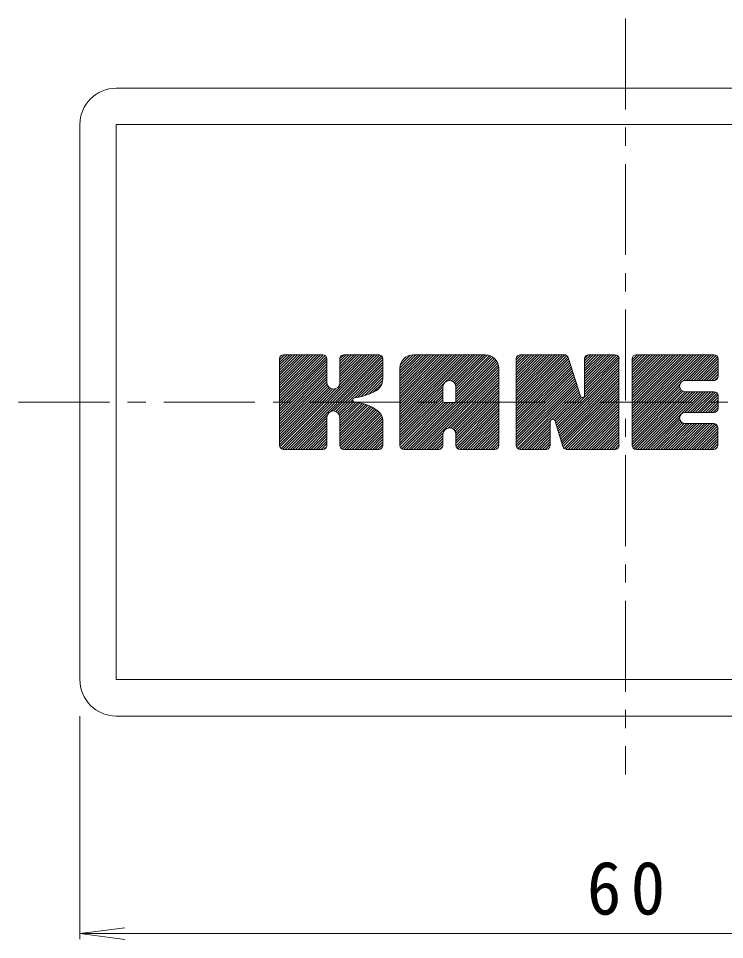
# Model space of a CAD drawing. Units: millimetres on the paper. Extents: x -47 to 65, y -394 to 78.
# Drawn here: x -44 to -5.2, y 27.8 to 78.4 of the extents above; entities that cross this region are included whole.
import ezdxf

# ---------------------------------------------------------------- set-up
doc = ezdxf.new("R2010")
doc.units = ezdxf.units.MM
doc.linetypes.add('CHAIN1', pattern=[8, 5, -1, 1, -1])
for name, color, linetype, lineweight in [('0-0_通り芯', 6, 'Continuous', 9), ('0-2_仕上', 3, 'Continuous', 9), ('0-4_その他', 7, 'Continuous', 9)]:
    doc.layers.add(name, color=color, linetype=linetype, lineweight=lineweight)
doc.styles.add('ＭＳ ゴシック', font='')
doc.styles.get('ＭＳ ゴシック').set_extended_font_data('MS Gothic')

msp = doc.modelspace()

# ---------------------------------------------------------------- linework, layer by layer
at = {"layer": '0-0_通り芯', "linetype": 'CHAIN1'}
for p, q in [((-10.662, 78.442), (-10.662, 36.895)), ((-44.037, 57.358), (22.562, 57.358))]:
    msp.add_line(p, q, dxfattribs=at)
at = {"layer": '0-0_通り芯'}
for p, q in [((-38.662, 74.608), (-10.662, 74.608)), ((17.338, 74.608), (-10.662, 74.608)), ((-40.662, 72.608), (-40.662, 57.358)), ((-38.662, 72.608), (-10.662, 72.608)), ((-38.662, 72.608), (-38.662, 57.358)), ((17.338, 72.608), (-10.662, 72.608)), ((-40.662, 42.108), (-40.662, 57.358)), ((-38.662, 42.108), (-38.662, 57.358)), ((-38.662, 42.108), (-10.662, 42.108)), ((17.338, 42.108), (-10.662, 42.108)), ((-38.662, 40.108), (-10.662, 40.108)), ((17.338, 40.108), (-10.662, 40.108))]:
    msp.add_line(p, q, dxfattribs=at)
for centre, start, end in [((-38.662, 72.608), 90, 180), ((-38.662, 42.108), 180, 270)]:
    msp.add_arc(centre, 2, start, end, dxfattribs=at)
at = {"layer": '0-2_仕上'}
for p, q in [((-29.682, 57.7), (-27.425, 59.958)), ((-29.682, 57.842), (-27.566, 59.958)), ((-29.682, 57.983), (-27.708, 59.958)), ((-29.682, 58.124), (-27.849, 59.958)), ((-29.682, 58.266), (-27.991, 59.958)), ((-29.682, 58.407), (-28.132, 59.958)), ((-29.682, 58.549), (-28.273, 59.958)), ((-29.682, 58.69), (-28.415, 59.958)), ((-29.682, 58.831), (-28.556, 59.958)), ((-29.682, 58.973), (-28.698, 59.958)), ((-29.682, 59.114), (-28.839, 59.958)), ((-29.682, 59.256), (-28.981, 59.958)), ((-29.682, 59.397), (-29.122, 59.958)), ((-29.682, 59.539), (-29.263, 59.958)), ((-29.682, 59.68), (-29.405, 59.958)), ((-29.682, 57.559), (-27.284, 59.957)), ((-29.682, 57.417), (-27.178, 59.922)), ((-29.682, 57.276), (-27.108, 59.85)), ((-29.682, 57.134), (-27.076, 59.741)), ((-29.663, 54.891), (-24.596, 59.958)), ((-29.644, 59.86), (-29.584, 59.919)), ((-29.602, 54.811), (-24.455, 59.958)), ((-29.507, 54.764), (-24.314, 59.958)), ((-29.371, 54.759), (-24.178, 59.951)), ((-29.229, 54.759), (-24.085, 59.903)), ((-29.088, 54.759), (-24.026, 59.821)), ((-26.381, 58.315), (-24.738, 59.958)), ((-26.363, 58.474), (-24.879, 59.958)), ((-26.363, 58.615), (-25.021, 59.958)), ((-26.363, 58.757), (-25.162, 59.958)), ((-26.363, 58.898), (-25.304, 59.958)), ((-26.363, 59.039), (-25.445, 59.958)), ((-26.363, 59.181), (-25.586, 59.958)), ((-26.363, 59.322), (-25.728, 59.958)), ((-26.363, 59.464), (-25.869, 59.958)), ((-26.363, 59.605), (-26.011, 59.958)), ((-26.363, 59.747), (-26.152, 59.957)), ((-23.065, 55.973), (-19.081, 59.958)), ((-23.065, 56.115), (-19.222, 59.958)), ((-23.065, 56.256), (-19.364, 59.958)), ((-23.065, 56.398), (-19.505, 59.958)), ((-23.065, 56.539), (-19.647, 59.958)), ((-23.065, 56.68), (-19.788, 59.958)), ((-23.065, 56.822), (-19.93, 59.958)), ((-23.065, 56.963), (-20.071, 59.958)), ((-23.065, 57.105), (-20.212, 59.958)), ((-23.065, 57.246), (-20.354, 59.958)), ((-23.065, 57.388), (-20.495, 59.958)), ((-23.065, 57.529), (-20.637, 59.958)), ((-23.065, 57.67), (-20.778, 59.958)), ((-23.065, 57.812), (-20.92, 59.958)), ((-23.065, 57.953), (-21.061, 59.958)), ((-23.065, 58.095), (-21.202, 59.958)), ((-23.065, 58.236), (-21.344, 59.958)), ((-23.065, 58.378), (-21.485, 59.958)), ((-23.065, 58.519), (-21.627, 59.958)), ((-23.065, 58.66), (-21.768, 59.958)), ((-23.065, 58.802), (-21.909, 59.958)), ((-23.065, 58.943), (-22.051, 59.958)), ((-23.065, 59.085), (-22.192, 59.958)), ((-23.065, 59.226), (-22.334, 59.958)), ((-23.045, 59.388), (-22.496, 59.937)), ((-22.926, 59.649), (-22.756, 59.818)), ((-20.354, 58.543), (-18.94, 59.958)), ((-20.231, 58.525), (-18.798, 59.958)), ((-20.137, 58.477), (-18.657, 59.958)), ((-20.064, 58.409), (-18.515, 59.958)), ((-20.011, 58.32), (-18.374, 59.958)), ((-19.984, 58.206), (-18.243, 59.947)), ((-19.984, 58.065), (-18.13, 59.919)), ((-19.984, 57.924), (-18.031, 59.877)), ((-19.984, 57.782), (-17.942, 59.824)), ((-19.984, 57.641), (-17.864, 59.761)), ((-16.67, 57.419), (-14.131, 59.958)), ((-16.67, 57.56), (-14.273, 59.958)), ((-16.67, 57.701), (-14.414, 59.958)), ((-16.67, 57.843), (-14.556, 59.958)), ((-16.67, 57.984), (-14.697, 59.958)), ((-16.67, 58.126), (-14.838, 59.958)), ((-16.67, 58.267), (-14.98, 59.958)), ((-16.67, 58.409), (-15.121, 59.958)), ((-16.67, 58.55), (-15.263, 59.958)), ((-16.67, 58.691), (-15.404, 59.958)), ((-16.67, 58.833), (-15.546, 59.958)), ((-16.67, 58.974), (-15.687, 59.958)), ((-16.67, 59.116), (-15.828, 59.958)), ((-16.67, 59.257), (-15.97, 59.958)), ((-16.67, 59.399), (-16.111, 59.958)), ((-16.67, 59.54), (-16.253, 59.958)), ((-16.67, 59.681), (-16.394, 59.958)), ((-16.67, 57.277), (-13.993, 59.954)), ((-16.67, 57.136), (-13.896, 59.91)), ((-16.67, 56.994), (-13.832, 59.832)), ((-16.629, 59.864), (-16.577, 59.916)), ((-12.914, 58.347), (-11.303, 59.958)), ((-12.914, 58.488), (-11.444, 59.958)), ((-12.914, 58.629), (-11.586, 59.958)), ((-12.914, 58.771), (-11.727, 59.958)), ((-12.914, 58.912), (-11.869, 59.958)), ((-12.914, 59.054), (-12.01, 59.958)), ((-12.914, 59.195), (-12.151, 59.958)), ((-12.914, 59.336), (-12.293, 59.958)), ((-12.914, 59.478), (-12.434, 59.958)), ((-12.914, 59.619), (-12.576, 59.958)), ((-12.914, 58.205), (-11.173, 59.946)), ((-12.914, 58.064), (-11.087, 59.891)), ((-12.914, 57.922), (-11.033, 59.803)), ((-12.912, 59.762), (-12.719, 59.956)), ((-10.302, 55.868), (-6.212, 59.958)), ((-10.302, 56.009), (-6.353, 59.958)), ((-10.302, 56.15), (-6.495, 59.958)), ((-10.302, 56.292), (-6.636, 59.958)), ((-10.302, 56.433), (-6.777, 59.958)), ((-10.302, 56.575), (-6.919, 59.958)), ((-10.302, 56.716), (-7.06, 59.958)), ((-10.302, 56.858), (-7.202, 59.958)), ((-10.302, 56.999), (-7.343, 59.958)), ((-10.302, 57.14), (-7.484, 59.958)), ((-10.302, 57.282), (-7.626, 59.958)), ((-10.302, 57.423), (-7.767, 59.958)), ((-10.302, 57.565), (-7.909, 59.958)), ((-10.302, 57.706), (-8.05, 59.958)), ((-10.302, 57.847), (-8.192, 59.958)), ((-10.302, 57.989), (-8.333, 59.958)), ((-10.302, 58.13), (-8.474, 59.958)), ((-10.302, 58.272), (-8.616, 59.958)), ((-10.302, 58.413), (-8.757, 59.958)), ((-10.302, 58.555), (-8.899, 59.958)), ((-10.302, 58.696), (-9.04, 59.958)), ((-10.302, 58.837), (-9.182, 59.958)), ((-10.302, 58.979), (-9.323, 59.958)), ((-10.302, 59.12), (-9.464, 59.958)), ((-10.302, 59.262), (-9.606, 59.958)), ((-10.302, 59.403), (-9.747, 59.958)), ((-10.302, 59.545), (-9.889, 59.958)), ((-10.302, 59.686), (-10.03, 59.958)), ((-7.499, 58.529), (-6.07, 59.958)), ((-7.334, 58.552), (-5.929, 59.958)), ((-7.193, 58.552), (-5.788, 59.957)), ((-7.052, 58.552), (-5.68, 59.924)), ((-6.91, 58.552), (-5.609, 59.853)), ((-6.769, 58.552), (-5.575, 59.746)), ((-29.682, 56.993), (-27.076, 59.6)), ((-29.682, 56.852), (-27.076, 59.458)), ((-29.682, 56.71), (-27.076, 59.317)), ((-26.862, 56.843), (-24.008, 59.698)), ((-26.694, 56.871), (-24.008, 59.556)), ((-26.581, 56.842), (-24.008, 59.415)), ((-26.494, 56.787), (-24.008, 59.273)), ((-22.582, 54.759), (-17.736, 59.605)), ((-22.441, 54.759), (-17.688, 59.513)), ((-22.3, 54.759), (-17.651, 59.408)), ((-22.158, 54.759), (-17.629, 59.288)), ((-19.984, 57.5), (-17.795, 59.688)), ((-16.67, 56.853), (-13.796, 59.727)), ((-16.67, 56.712), (-13.762, 59.62)), ((-16.67, 56.57), (-13.728, 59.513)), ((-16.67, 56.429), (-13.693, 59.406)), ((-16.67, 56.287), (-13.659, 59.298)), ((-14.461, 56.093), (-11.023, 59.531)), ((-14.428, 55.984), (-11.023, 59.389)), ((-14.396, 55.875), (-11.023, 59.248)), ((-12.914, 57.781), (-11.023, 59.672)), ((-6.627, 58.552), (-5.575, 59.605)), ((-6.486, 58.552), (-5.575, 59.463)), ((-6.344, 58.552), (-5.575, 59.322)), ((-29.682, 56.569), (-27.076, 59.176)), ((-29.682, 56.427), (-27.076, 59.034)), ((-29.682, 56.286), (-27.076, 58.893)), ((-29.682, 56.144), (-27.076, 58.751)), ((-25.546, 57.594), (-24.008, 59.132)), ((-25.378, 57.621), (-24.008, 58.99)), ((-25.198, 57.659), (-24.008, 58.849)), ((-22.017, 54.759), (-17.625, 59.151)), ((-21.875, 54.759), (-17.625, 59.009)), ((-21.734, 54.759), (-17.625, 58.868)), ((-20.422, 55.929), (-17.625, 58.726)), ((-16.67, 56.146), (-13.625, 59.191)), ((-16.67, 56.004), (-13.591, 59.084)), ((-16.67, 55.863), (-13.556, 58.977)), ((-16.67, 55.722), (-13.522, 58.87)), ((-16.67, 55.58), (-13.488, 58.763)), ((-14.364, 55.765), (-11.023, 59.107)), ((-14.331, 55.656), (-11.023, 58.965)), ((-14.299, 55.547), (-11.023, 58.824)), ((-6.203, 58.552), (-5.575, 59.18)), ((-6.062, 58.552), (-5.575, 59.039)), ((-5.92, 58.552), (-5.575, 58.897)), ((-5.778, 58.553), (-5.576, 58.755)), ((-29.682, 56.003), (-27.076, 58.61)), ((-29.682, 55.862), (-27.076, 58.469)), ((-29.682, 55.72), (-27.065, 58.338)), ((-29.682, 55.579), (-27.023, 58.238)), ((-25.002, 57.714), (-24.008, 58.708)), ((-24.783, 57.792), (-24.011, 58.563)), ((-24.527, 57.906), (-24.049, 58.383)), ((-20.279, 55.931), (-17.625, 58.585)), ((-20.174, 55.895), (-17.625, 58.444)), ((-20.093, 55.835), (-17.625, 58.302)), ((-16.67, 55.439), (-13.453, 58.656)), ((-16.67, 55.297), (-13.419, 58.549)), ((-16.67, 55.156), (-13.385, 58.441)), ((-16.67, 55.014), (-13.35, 58.334)), ((-16.651, 54.892), (-13.316, 58.227)), ((-14.267, 55.438), (-11.023, 58.682)), ((-14.234, 55.329), (-11.023, 58.541)), ((-14.202, 55.22), (-11.023, 58.399)), ((-14.17, 55.111), (-11.023, 58.258)), ((-10.302, 55.726), (-7.668, 58.359)), ((-29.682, 55.437), (-26.959, 58.161)), ((-29.682, 55.296), (-26.874, 58.104)), ((-29.682, 55.013), (-26.609, 58.086)), ((-29.682, 55.155), (-26.765, 58.072)), ((-23.065, 55.832), (-20.707, 58.19)), ((-23.065, 55.691), (-20.707, 58.049)), ((-23.065, 55.549), (-20.707, 57.907)), ((-23.065, 55.408), (-20.707, 57.766)), ((-20.031, 55.755), (-17.625, 58.161)), ((-19.992, 55.653), (-17.625, 58.019)), ((-19.984, 55.52), (-17.625, 57.878)), ((-19.984, 55.378), (-17.625, 57.736)), ((-16.591, 54.811), (-13.282, 58.12)), ((-16.496, 54.764), (-13.248, 58.013)), ((-14.716, 56.403), (-13.213, 57.906)), ((-14.586, 56.392), (-13.179, 57.799)), ((-14.138, 55.002), (-11.023, 58.117)), ((-14.104, 54.894), (-11.023, 57.975)), ((-14.044, 54.812), (-11.023, 57.834)), ((-10.302, 55.585), (-7.689, 58.198)), ((-10.302, 55.443), (-7.654, 58.091)), ((-10.302, 55.302), (-7.592, 58.012)), ((-10.302, 55.16), (-7.506, 57.956)), ((-10.302, 55.019), (-7.391, 57.929)), ((-10.284, 54.895), (-7.25, 57.929)), ((-10.225, 54.813), (-7.109, 57.929)), ((-10.131, 54.765), (-6.967, 57.929)), ((-9.996, 54.759), (-6.826, 57.929)), ((-9.855, 54.759), (-6.684, 57.929)), ((-9.713, 54.759), (-6.543, 57.929)), ((-9.572, 54.759), (-6.402, 57.929)), ((-7.402, 56.787), (-6.26, 57.929)), ((-7.261, 56.787), (-6.119, 57.929)), ((-7.119, 56.787), (-5.977, 57.929)), ((-6.978, 56.787), (-5.836, 57.929)), ((-6.836, 56.787), (-5.712, 57.912)), ((-6.695, 56.787), (-5.63, 57.853)), ((-6.553, 56.787), (-5.581, 57.76)), ((-26.428, 56.712), (-25.661, 57.479)), ((-26.384, 56.615), (-25.621, 57.378)), ((-26.371, 56.486), (-25.514, 57.343)), ((-26.371, 56.345), (-25.385, 57.33)), ((-26.371, 56.203), (-25.263, 57.311)), ((-26.371, 56.062), (-25.146, 57.287)), ((-26.371, 55.921), (-25.034, 57.257)), ((-26.371, 55.779), (-24.927, 57.223)), ((-23.065, 55.266), (-20.707, 57.625)), ((-23.065, 55.125), (-20.707, 57.483)), ((-23.065, 54.983), (-20.686, 57.362)), ((-23.036, 54.871), (-20.568, 57.34)), ((-22.968, 54.798), (-20.426, 57.34)), ((-22.864, 54.76), (-20.285, 57.34)), ((-22.724, 54.759), (-20.143, 57.34)), ((-19.984, 55.237), (-17.625, 57.595)), ((-19.984, 55.095), (-17.625, 57.454)), ((-19.982, 54.956), (-17.625, 57.312)), ((-14.525, 56.311), (-13.145, 57.692)), ((-14.493, 56.202), (-13.08, 57.615)), ((-13.95, 54.765), (-11.023, 57.692)), ((-13.814, 54.759), (-11.023, 57.551)), ((-13.673, 54.759), (-11.023, 57.409)), ((-13.531, 54.759), (-11.023, 57.268)), ((-6.412, 56.787), (-5.575, 57.625)), ((-6.271, 56.787), (-5.575, 57.483)), ((-6.129, 56.787), (-5.575, 57.342)), ((-26.371, 55.638), (-24.824, 57.185)), ((-26.371, 55.496), (-24.724, 57.143)), ((-26.371, 55.355), (-24.629, 57.097)), ((-26.371, 55.214), (-24.537, 57.047)), ((-26.371, 55.072), (-24.448, 56.995)), ((-26.366, 54.936), (-24.363, 56.938)), ((-26.32, 54.84), (-24.281, 56.879)), ((-26.24, 54.779), (-24.208, 56.811)), ((-26.118, 54.759), (-24.144, 56.733)), ((-19.943, 54.853), (-17.625, 57.171)), ((-19.868, 54.787), (-17.625, 57.029)), ((-19.754, 54.759), (-17.625, 56.888)), ((-19.613, 54.759), (-17.625, 56.746)), ((-13.39, 54.759), (-11.023, 57.127)), ((-13.249, 54.759), (-11.023, 56.985)), ((-13.107, 54.759), (-11.023, 56.844)), ((-12.966, 54.759), (-11.023, 56.702)), ((-5.988, 56.787), (-5.575, 57.2)), ((-5.846, 56.787), (-5.575, 57.059)), ((-28.946, 54.759), (-27.047, 56.659)), ((-28.805, 54.759), (-27.076, 56.489)), ((-28.664, 54.759), (-27.076, 56.347)), ((-28.522, 54.759), (-27.076, 56.206)), ((-25.977, 54.759), (-24.09, 56.646)), ((-25.835, 54.759), (-24.047, 56.548)), ((-25.694, 54.759), (-24.017, 56.436)), ((-25.552, 54.759), (-24.004, 56.307)), ((-19.471, 54.759), (-17.625, 56.605)), ((-19.33, 54.759), (-17.625, 56.464)), ((-19.188, 54.759), (-17.625, 56.322)), ((-16.36, 54.759), (-14.795, 56.324)), ((-12.824, 54.759), (-11.023, 56.561)), ((-12.683, 54.759), (-11.023, 56.42)), ((-12.542, 54.759), (-11.023, 56.278)), ((-9.43, 54.759), (-7.692, 56.498)), ((-9.289, 54.759), (-7.672, 56.376)), ((-9.147, 54.759), (-7.62, 56.287)), ((-9.006, 54.759), (-7.543, 56.222)), ((-28.381, 54.759), (-27.076, 56.064)), ((-28.239, 54.759), (-27.076, 55.923)), ((-28.098, 54.759), (-27.076, 55.781)), ((-25.411, 54.759), (-24.004, 56.166)), ((-25.269, 54.759), (-24.004, 56.024)), ((-25.128, 54.759), (-24.004, 55.883)), ((-24.987, 54.759), (-24.004, 55.742)), ((-19.047, 54.759), (-17.625, 56.181)), ((-18.905, 54.759), (-17.625, 56.039)), ((-18.764, 54.759), (-17.625, 55.898)), ((-18.623, 54.759), (-17.625, 55.757)), ((-16.218, 54.759), (-14.805, 56.172)), ((-16.077, 54.759), (-14.805, 56.031)), ((-15.936, 54.759), (-14.805, 55.889)), ((-15.794, 54.759), (-14.805, 55.748)), ((-12.4, 54.759), (-11.023, 56.137)), ((-12.259, 54.759), (-11.023, 55.995)), ((-12.117, 54.759), (-11.023, 55.854)), ((-11.976, 54.759), (-11.023, 55.712)), ((-8.865, 54.759), (-7.439, 56.184)), ((-8.723, 54.759), (-7.302, 56.18)), ((-8.582, 54.759), (-7.161, 56.18)), ((-8.44, 54.759), (-7.019, 56.18)), ((-8.299, 54.759), (-6.878, 56.18)), ((-8.157, 54.759), (-6.737, 56.18)), ((-8.016, 54.759), (-6.595, 56.18)), ((-7.875, 54.759), (-6.454, 56.18)), ((-7.733, 54.759), (-6.312, 56.18)), ((-7.592, 54.759), (-6.171, 56.18)), ((-7.45, 54.759), (-6.029, 56.18)), ((-7.309, 54.759), (-5.888, 56.18)), ((-7.168, 54.759), (-5.755, 56.172)), ((-7.026, 54.759), (-5.665, 56.121)), ((-6.885, 54.759), (-5.608, 56.036)), ((-6.743, 54.759), (-5.593, 55.909)), ((-6.602, 54.759), (-5.593, 55.768)), ((-27.956, 54.759), (-27.076, 55.64)), ((-27.815, 54.759), (-27.076, 55.499)), ((-27.674, 54.759), (-27.076, 55.357)), ((-27.532, 54.759), (-27.076, 55.216)), ((-24.845, 54.759), (-24.004, 55.6)), ((-24.704, 54.759), (-24.004, 55.459)), ((-24.562, 54.759), (-24.004, 55.317)), ((-24.421, 54.759), (-24.004, 55.176)), ((-21.593, 54.759), (-20.699, 55.653)), ((-21.451, 54.759), (-20.707, 55.503)), ((-21.31, 54.759), (-20.707, 55.362)), ((-21.168, 54.759), (-20.707, 55.22)), ((-18.481, 54.759), (-17.625, 55.615)), ((-18.34, 54.759), (-17.625, 55.474)), ((-18.198, 54.759), (-17.625, 55.332)), ((-18.057, 54.759), (-17.625, 55.191)), ((-15.653, 54.759), (-14.805, 55.607)), ((-15.511, 54.759), (-14.805, 55.465)), ((-15.37, 54.759), (-14.805, 55.324)), ((-15.229, 54.759), (-14.805, 55.182)), ((-11.834, 54.759), (-11.023, 55.571)), ((-11.693, 54.759), (-11.023, 55.43)), ((-11.552, 54.759), (-11.023, 55.288)), ((-6.46, 54.759), (-5.593, 55.626)), ((-6.319, 54.759), (-5.593, 55.485)), ((-6.178, 54.759), (-5.593, 55.344)), ((-6.036, 54.759), (-5.593, 55.202)), ((-27.391, 54.759), (-27.076, 55.074)), ((-27.242, 54.766), (-27.083, 54.926)), ((-24.28, 54.759), (-24.004, 55.034)), ((-24.094, 54.803), (-24.048, 54.849)), ((-21.027, 54.759), (-20.707, 55.079)), ((-20.88, 54.765), (-20.713, 54.932)), ((-17.916, 54.759), (-17.625, 55.049)), ((-17.753, 54.781), (-17.647, 54.887)), ((-15.087, 54.759), (-14.805, 55.041)), ((-14.915, 54.79), (-14.836, 54.868)), ((-11.41, 54.759), (-11.023, 55.147)), ((-11.269, 54.759), (-11.023, 55.005)), ((-5.895, 54.759), (-5.593, 55.061)), ((-5.74, 54.772), (-5.606, 54.906))]:
    msp.add_line(p, q, dxfattribs=at)
at = {"layer": '0-2_仕上', "color": 7}
for p, q in [((-29.682, 54.982), (-29.682, 59.735)), ((-27.298, 59.958), (-29.46, 59.958)), ((-27.076, 59.735), (-27.076, 58.425)), ((-26.363, 59.735), (-26.363, 58.425)), ((-24.231, 59.958), (-26.14, 59.958)), ((-24.008, 59.735), (-24.008, 58.628)), ((-18.368, 59.958), (-22.323, 59.958)), ((-16.67, 59.735), (-16.67, 54.982)), ((-16.448, 59.958), (-14.033, 59.958)), ((-13.821, 59.803), (-13.143, 57.686)), ((-12.914, 59.735), (-12.914, 57.721)), ((-12.691, 59.958), (-11.245, 59.958)), ((-11.023, 59.735), (-11.023, 54.982)), ((-10.302, 54.982), (-10.302, 59.735)), ((-10.079, 59.958), (-5.798, 59.958)), ((-5.575, 58.775), (-5.575, 59.735)), ((-23.065, 54.982), (-23.065, 59.215)), ((-17.625, 54.982), (-17.625, 59.215)), ((-5.798, 58.552), (-7.381, 58.552)), ((-20.707, 57.414), (-20.707, 58.181)), ((-19.984, 57.414), (-19.984, 58.181)), ((-5.798, 57.929), (-7.381, 57.929)), ((-5.575, 57.01), (-5.575, 57.707)), ((-20.058, 57.34), (-20.633, 57.34)), ((-5.798, 56.787), (-7.388, 56.787)), ((-27.076, 54.982), (-27.076, 56.519)), ((-26.371, 54.982), (-26.371, 56.519)), ((-24.004, 54.982), (-24.004, 56.3)), ((-14.805, 54.982), (-14.805, 56.271)), ((-14.113, 54.919), (-14.525, 56.311)), ((-5.816, 56.18), (-7.388, 56.18)), ((-5.593, 54.982), (-5.593, 55.957)), ((-20.707, 54.982), (-20.707, 55.576)), ((-19.984, 54.982), (-19.984, 55.576)), ((-29.46, 54.759), (-27.298, 54.759)), ((-26.148, 54.759), (-24.227, 54.759)), ((-20.93, 54.759), (-22.843, 54.759)), ((-19.761, 54.759), (-17.848, 54.759)), ((-15.028, 54.759), (-16.448, 54.759)), ((-11.245, 54.759), (-13.899, 54.759)), ((-10.079, 54.759), (-5.816, 54.759))]:
    msp.add_line(p, q, dxfattribs=at)
for centre, radius, start, end in [((-29.46, 59.735), 0.223, 90, 180), ((-27.298, 59.735), 0.223, 0, 90), ((-26.14, 59.735), 0.223, 90, 180), ((-24.231, 59.735), 0.223, 0, 90), ((-22.323, 59.215), 0.743, 90, 180), ((-18.368, 59.215), 0.743, 0, 90), ((-16.448, 59.735), 0.223, 90, 180), ((-14.033, 59.735), 0.223, 17.7564, 90), ((-12.691, 59.735), 0.223, 90, 180), ((-11.245, 59.735), 0.223, 0, 90), ((-10.079, 59.735), 0.223, 90, 180), ((-5.798, 59.735), 0.223, 0, 90), ((-5.798, 58.775), 0.223, 270, 0), ((-26.719, 58.425), 0.356, 180, 0), ((-24.751, 58.628), 0.743, 299.4207, 0), ((-20.345, 58.181), 0.362, 0, 180), ((-7.381, 58.241), 0.311, 90, 270), ((-25.963, 60.777), 3.21, 277.3317, 299.4207), ((-13.031, 57.721), 0.117, 197.7563, 0), ((-5.798, 57.707), 0.223, 0, 90), ((-25.537, 57.47), 0.124, 97.3317, 266.5718), ((-25.684, 55.024), 2.326, 53.7199, 86.5718), ((-20.633, 57.414), 0.0742, 180, 270), ((-20.058, 57.414), 0.0742, 270, 0), ((-26.723, 56.519), 0.352, 0, 180), ((-24.747, 56.3), 0.743, 0, 53.7199), ((-7.388, 56.484), 0.304, 90, 270), ((-5.798, 57.01), 0.223, 270, 0), ((-14.662, 56.271), 0.143, 16.4887, 180), ((-20.345, 55.576), 0.362, 0, 180), ((-5.816, 55.957), 0.223, 0, 90), ((-29.46, 54.982), 0.223, 180, 270), ((-27.298, 54.982), 0.223, 270, 0), ((-26.148, 54.982), 0.223, 180, 270), ((-24.227, 54.982), 0.223, 270, 0), ((-22.843, 54.982), 0.223, 180, 270), ((-20.93, 54.982), 0.223, 270, 0), ((-19.761, 54.982), 0.223, 180, 270), ((-17.848, 54.982), 0.223, 270, 0), ((-16.448, 54.982), 0.223, 180, 270), ((-15.028, 54.982), 0.223, 270, 0), ((-13.899, 54.982), 0.223, 196.4887, 270), ((-11.245, 54.982), 0.223, 270, 0), ((-10.079, 54.982), 0.223, 180, 270), ((-5.816, 54.982), 0.223, 270, 0)]:
    msp.add_arc(centre, radius, start, end, dxfattribs=at)
at = {"layer": '0-4_その他'}
for p, q in [((-40.662, 27.848), (-40.662, 40.108)), ((-40.662, 28.148), (-38.184, 28.474)), ((-40.662, 28.148), (19.338, 28.148)), ((-40.662, 28.148), (-38.184, 27.822))]:
    msp.add_line(p, q, dxfattribs=at)

# ---------------------------------------------------------------- texts
at = {"layer": '0-4_その他', "color": 2, "insert": (-12.787, 29.148), "char_height": 2.933, "attachment_point": 7, "style": 'ＭＳ ゴシック'}
msp.add_mtext('\\T1.27;\\W0.95;60', dxfattribs=at)

doc.saveas('drawing.dxf')
